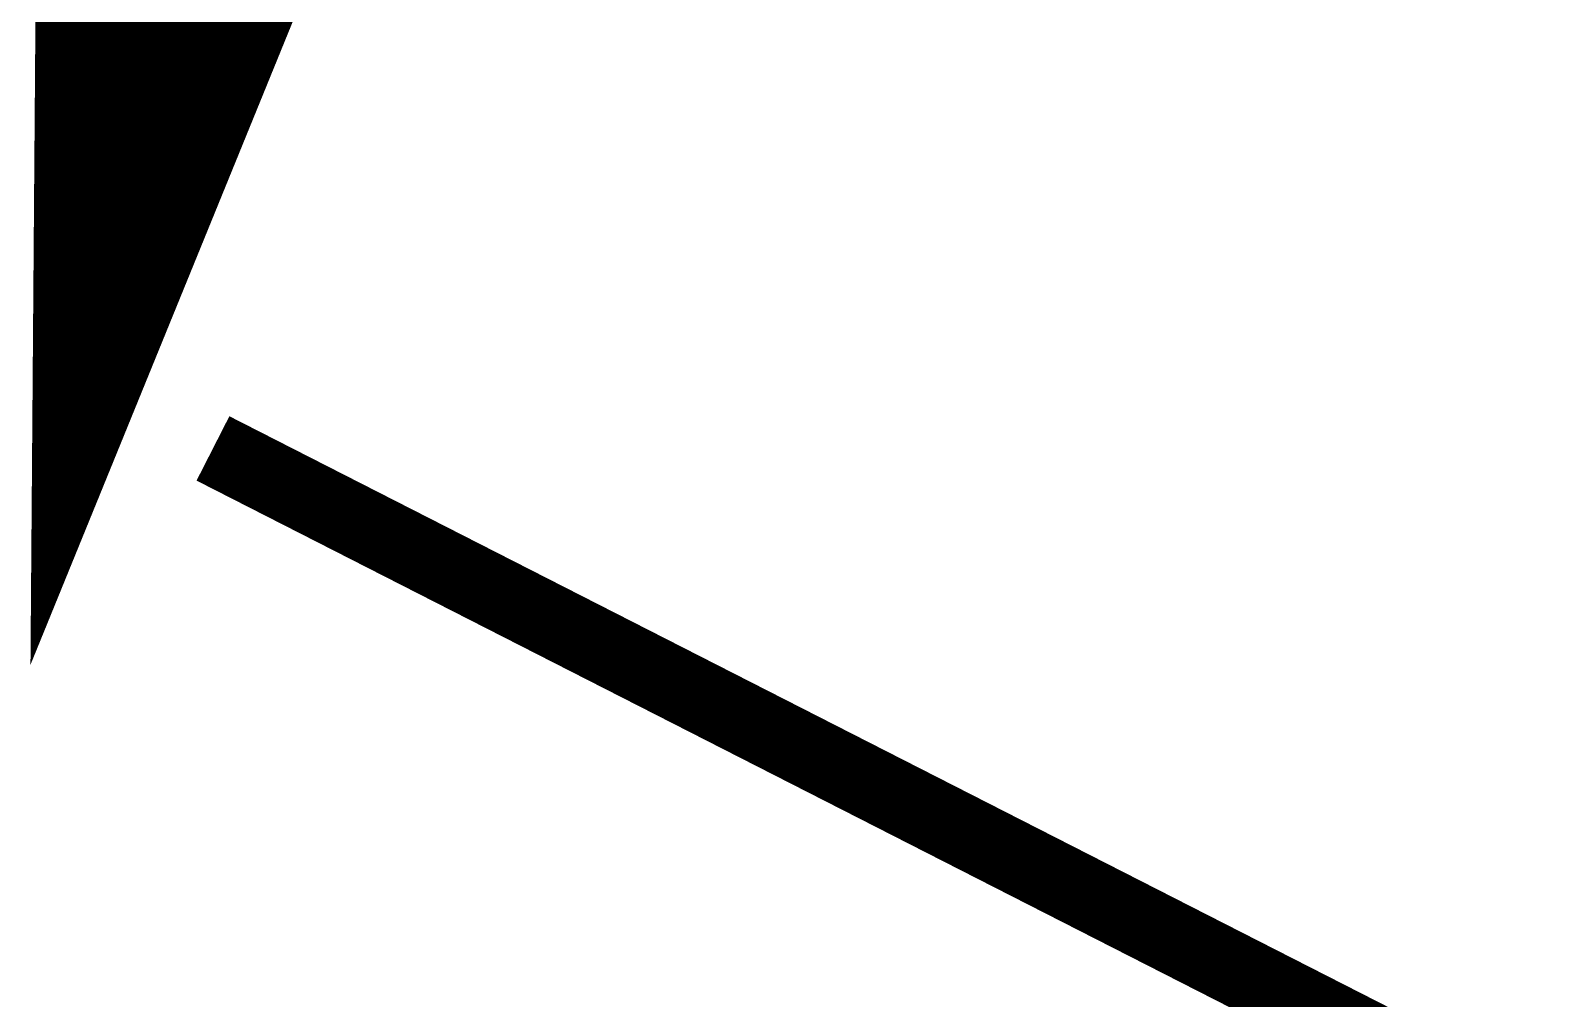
# Model space of a CAD drawing. Header units: metres. Extents: x 326467 to 340077, y 1811030 to 1824953.
# Drawn here: x 326477.56 to 326490.36, y 1811475.86 to 1811483.98 of the extents above; entities that cross this region are included whole.
import ezdxf

# ---------------------------------------------------------------- set-up
doc = ezdxf.new("R2010")
doc.units = ezdxf.units.M
doc.header["$MEASUREMENT"] = 0
doc.layers.add('NDZ-200M FROM CRZ', color=30, linetype='Continuous')
doc.layers.add('SURVEY PLOT BOUNDARY', color=35, linetype='Continuous')

# ---------------------------------------------------------------- blocks, each defined once
blk = doc.blocks.new('16')
at = {"layer": 'NDZ-200M FROM CRZ', "const_width": 3.032, "flags": 128}
blk.add_lwpolyline([(326480.482, 1811660.393), (326479.14, 1811486.541), (326487.105, 1811506.07), (326503.57, 1811546.862), (326496.184, 1811599.622), (326521.933, 1811609.538), (326574.851, 1811590.688), (326640.78, 1811539.464), (326687.56, 1811515.257), (326723.926, 1811512.955), (326786.708, 1811540.643)], dxfattribs=at)
at = {"layer": 'SURVEY PLOT BOUNDARY', "lineweight": 18, "const_width": 0.606}
blk.add_lwpolyline([(326820.826, 1811758.85), (326820.389, 1811702.247), (326835.904, 1811617.217), (326799.397, 1811601.326), (326738.605, 1811581.578), (326665.685, 1811561.924), (326661.487, 1811541.74), (326604.861, 1811538.134), (326572.647, 1811554.556), (326572.709, 1811562.642), (326564.655, 1811566.747), (326519.565, 1811486.229), (326515.491, 1811482.217), (326507.281, 1811466.107), (326479.094, 1811480.476), (326507.281, 1811466.107), (326515.491, 1811482.217), (326547.675, 1811461.752)], dxfattribs=at)

msp = doc.modelspace()

# ---------------------------------------------------------------- block references
msp.add_blockref('16', (0, 0))

doc.saveas('drawing.dxf')
